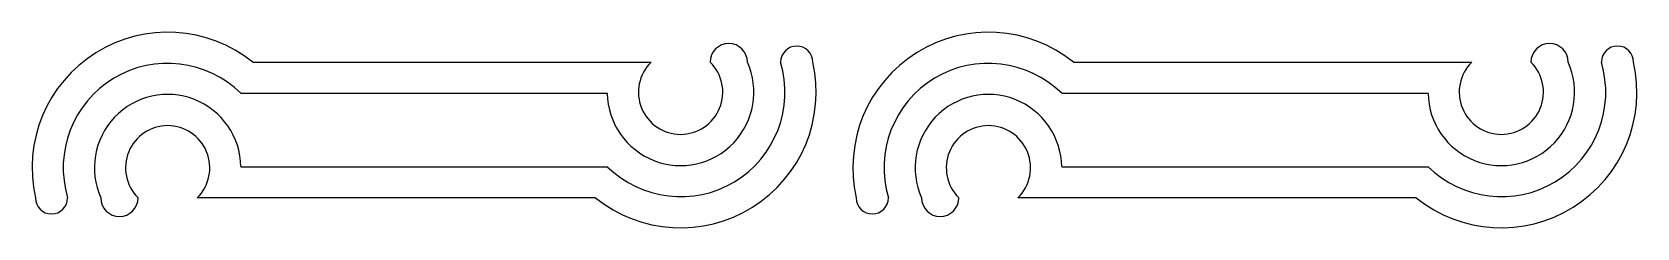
# Model space of a CAD drawing. Extents: x -109 to -22, y -120 to -2.
# Drawn here: x -109.4 to -21.8, y -120 to -109.4 of the extents above.
import ezdxf

# ---------------------------------------------------------------- set-up
doc = ezdxf.new("R2010")
doc.units = 0
doc.layers.add('MODELSKETCH_VISIBLE', color=7, linetype='CONTINUOUS')

msp = doc.modelspace()

# ---------------------------------------------------------------- linework, layer by layer
at = {"layer": 'MODELSKETCH_VISIBLE'}
for p, q in [((-97.356, -111), (-75.615, -111)), ((-52.555, -111), (-30.814, -111)), ((-98, -112.7), (-78, -112.7)), ((-53.2, -112.7), (-33.2, -112.7)), ((-98, -116.7), (-78, -116.7)), ((-53.2, -116.7), (-33.2, -116.7)), ((-78.645, -118.4), (-100.386, -118.4)), ((-33.844, -118.4), (-55.585, -118.4))]:
    msp.add_line(p, q, dxfattribs=at)
for centre, radius, start, end in [((-102, -116.761), 7.4, 51.12776, 192.79437), ((-57.199, -116.761), 7.4, 51.12776, 192.79437), ((-71.37, -111), 1.018, 0, 180), ((-67.663, -111), 0.878, 0, 180), ((-26.569, -111), 1.018, 0, 180), ((-22.862, -111), 0.878, 0, 180), ((-102, -116.761), 5.7, 45.43869, 196.70834), ((-74.001, -112.639), 7.4, 231.12776, 12.79437), ((-74.001, -112.639), 4, 180.87738, 24.18521), ((-74.001, -112.639), 5.7, 225.43869, 16.70834), ((-74.001, -112.639), 2.3, 134.56131, 45.43869), ((-57.199, -116.761), 5.7, 45.43869, 196.70834), ((-29.2, -112.639), 7.4, 231.12776, 12.79437), ((-29.2, -112.639), 5.7, 225.43869, 16.70834), ((-29.2, -112.639), 4, 180.87738, 24.18521), ((-29.2, -112.639), 2.3, 134.56131, 45.43869), ((-102, -116.761), 4, 0.87738, 204.18521), ((-57.199, -116.761), 4, 0.87738, 204.18521), ((-102, -116.761), 2.3, 314.56131, 225.43869), ((-57.199, -116.761), 2.3, 314.56131, 225.43869), ((-108.338, -118.4), 0.878, 180, 0), ((-104.631, -118.4), 1.018, 180, 0), ((-63.537, -118.4), 0.878, 180, 0), ((-59.831, -118.4), 1.018, 180, 0)]:
    msp.add_arc(centre, radius, start, end, dxfattribs=at)

doc.saveas('drawing.dxf')
